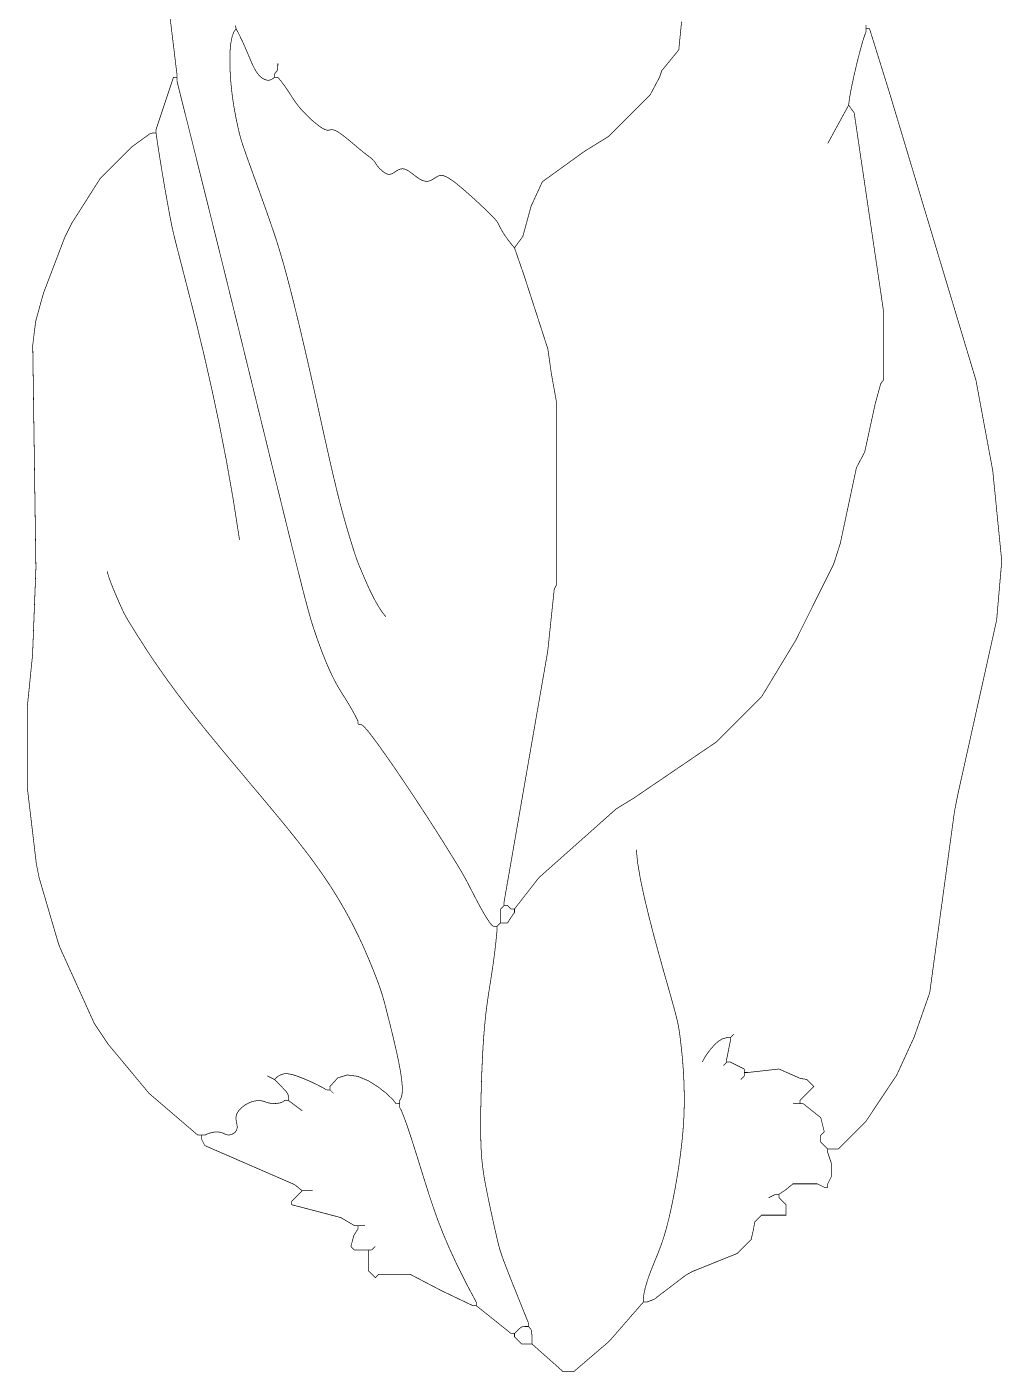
# Model space of a CAD drawing. Extents: x 527 to 591, y -36 to 65.
# Drawn here: x 548.41 to 576.43, y -35.71 to 2.95 of the extents above; entities that cross this region are included whole.
import ezdxf

# ---------------------------------------------------------------- set-up
doc = ezdxf.new("R2010")
doc.units = 0
doc.layers.get('0').update_dxf_attribs({"linetype": 'CONTINUOUS'})

msp = doc.modelspace()

# ---------------------------------------------------------------- linework, layer by layer
at = {"color": 7, "linetype": 'CONTINUOUS', "const_width": 0.02}
for points in [[(552.72, 1.601), (552.684, 1.892), (552.32, 4.901)], [(562.12, -22.299), (562.12, -22.199), (563.374, -14.996), (563.562, -13.205), (563.62, -13.099), (563.62, -7.799), (563.477, -7.005), (563.378, -6.305), (562.7, -4.209), (562.42, -3.399), (562.66, -3.069), (562.9, -2.189), (562.94, -2.109), (563.22, -1.499), (564.435, -0.622), (565.12, -0.199), (566.32, 1.001), (566.59, 1.511), (566.65, 1.691), (567.14, 2.291), (567.22, 3.101)], [(558.72, -13.999), (558.617, -13.868), (558.519, -13.717), (558.424, -13.554), (558.336, -13.384), (558.253, -13.215), (558.179, -13.052), (558.114, -12.903), (558.059, -12.774), (558.014, -12.669), (557.979, -12.585), (557.949, -12.514), (557.924, -12.451), (557.9, -12.388), (557.876, -12.319), (557.848, -12.237), (557.815, -12.136), (557.775, -12.011), (557.728, -11.861), (557.674, -11.685), (557.614, -11.485), (557.549, -11.261), (557.481, -11.013), (557.408, -10.741), (557.333, -10.446), (557.256, -10.129), (557.176, -9.791), (557.095, -9.435), (557.012, -9.063), (556.926, -8.679), (556.839, -8.283), (556.75, -7.88), (556.659, -7.47), (556.567, -7.058), (556.473, -6.647), (556.379, -6.24), (556.286, -5.842), (556.194, -5.458), (556.104, -5.091), (556.018, -4.745), (555.936, -4.425), (555.858, -4.133), (555.784, -3.865), (555.712, -3.617), (555.642, -3.384), (555.571, -3.159), (555.498, -2.94), (555.423, -2.719), (555.344, -2.492), (555.261, -2.256), (555.174, -2.014), (555.087, -1.771), (555, -1.532), (554.916, -1.301), (554.838, -1.083), (554.766, -0.884), (554.704, -0.708), (554.652, -0.559), (554.609, -0.432), (554.574, -0.323), (554.546, -0.227), (554.521, -0.137), (554.5, -0.049), (554.479, 0.043), (554.457, 0.143), (554.433, 0.257), (554.407, 0.385), (554.381, 0.527), (554.354, 0.682), (554.328, 0.85), (554.304, 1.031), (554.282, 1.226), (554.264, 1.433), (554.25, 1.651), (554.241, 1.873), (554.241, 2.094), (554.25, 2.305), (554.271, 2.498), (554.305, 2.667), (554.354, 2.803), (554.42, 2.901)], [(554.42, 2.901), (554.398, 2.991)], [(554.42, 2.901), (554.514, 2.717), (554.595, 2.548), (554.666, 2.394), (554.727, 2.254), (554.78, 2.127), (554.828, 2.014), (554.871, 1.912), (554.912, 1.823), (554.952, 1.745), (554.991, 1.678), (555.03, 1.621), (555.069, 1.572), (555.107, 1.532), (555.144, 1.499), (555.182, 1.472), (555.22, 1.451), (555.257, 1.434), (555.295, 1.423), (555.332, 1.418), (555.37, 1.419), (555.407, 1.428), (555.445, 1.444), (555.482, 1.468), (555.52, 1.501)], [(570.72, -27.999), (571.22, -28.399), (571.32, -28.799), (571.22, -28.899), (571.22, -29.099), (571.42, -29.299), (571.72, -29.299), (572.52, -28.499), (573.196, -27.481), (573.397, -27.184), (573.9, -26.089), (574.35, -24.809), (575.06, -19.606), (575.158, -19.107), (576.273, -14.097), (576.42, -12.399), (576.16, -9.793), (575.679, -7.206), (573.184, 1.092), (572.62, 2.901), (572.52, 2.901)], [(572.02, 0.701), (572.049, 0.928), (572.104, 1.221), (572.175, 1.553), (572.255, 1.894), (572.337, 2.218), (572.413, 2.496), (572.477, 2.699), (572.52, 2.801)], [(572.52, 2.801), (572.52, 3.001)], [(552.72, 1.401), (552.72, 1.601)], [(555.52, 1.601), (555.553, 1.634), (555.577, 1.662), (555.595, 1.687), (555.607, 1.713), (555.614, 1.744), (555.618, 1.783), (555.619, 1.834), (555.62, 1.901)], [(555.52, 1.501), (555.52, 1.601)], [(552.72, 1.501), (552.62, 1.501), (552.12, 0.001), (552.12, -0.099), (552.02, -0.099), (551.939, -0.124), (551.42, -0.499), (550.52, -1.399), (549.7, -2.689), (549.5, -3.089), (548.89, -4.689), (548.855, -4.808), (548.663, -5.505), (548.577, -6.194), (548.668, -12.601), (548.572, -15.097), (548.42, -16.599), (548.42, -18.899), (548.681, -21.107), (548.758, -21.492), (549.29, -23.309), (549.35, -23.489), (550.343, -25.684), (550.743, -26.284), (551.92, -27.699), (553.32, -28.899), (553.52, -28.899)], [(557.92, -16.999), (557.835, -16.829), (557.751, -16.674), (557.667, -16.53), (557.584, -16.394), (557.501, -16.263), (557.419, -16.13), (557.338, -15.994), (557.258, -15.849), (557.179, -15.693), (557.102, -15.528), (557.027, -15.356), (556.955, -15.18), (556.885, -15.003), (556.82, -14.826), (556.757, -14.654), (556.7, -14.488), (556.645, -14.326), (556.588, -14.146), (556.523, -13.919), (556.44, -13.617), (556.335, -13.214), (556.2, -12.68), (556.027, -11.989), (555.811, -11.111), (555.545, -10.029), (555.234, -8.758), (554.883, -7.325), (554.497, -5.753), (554.083, -4.07), (553.644, -2.3), (553.188, -0.468), (552.72, 1.401)], [(555.62, 1.501), (555.52, 1.501)], [(562.42, -3.399), (562.324, -3.286), (562.243, -3.183), (562.176, -3.091), (562.12, -3.009), (562.075, -2.937), (562.039, -2.873), (562.01, -2.819), (561.987, -2.772), (561.969, -2.733), (561.951, -2.699), (561.932, -2.665), (561.907, -2.629), (561.873, -2.588), (561.828, -2.538), (561.768, -2.476), (561.69, -2.398), (561.591, -2.302), (561.475, -2.193), (561.348, -2.074), (561.214, -1.951), (561.077, -1.829), (560.943, -1.713), (560.817, -1.607), (560.703, -1.516), (560.605, -1.445), (560.522, -1.391), (560.453, -1.354), (560.395, -1.331), (560.346, -1.319), (560.304, -1.317), (560.269, -1.322), (560.236, -1.333), (560.206, -1.347), (560.176, -1.363), (560.148, -1.381), (560.091, -1.418), (560.063, -1.436), (560.033, -1.452), (560.003, -1.466), (559.971, -1.477), (559.937, -1.484), (559.901, -1.487), (559.863, -1.485), (559.823, -1.477), (559.78, -1.464), (559.735, -1.443), (559.686, -1.416), (559.635, -1.381), (559.581, -1.341), (559.526, -1.299), (559.47, -1.256), (559.413, -1.215), (559.358, -1.179), (559.304, -1.151), (559.253, -1.133), (559.204, -1.126), (559.159, -1.13), (559.116, -1.142), (559.076, -1.16), (559.038, -1.182), (559.002, -1.205), (558.968, -1.229), (558.936, -1.249), (558.906, -1.266), (558.876, -1.277), (558.848, -1.284), (558.82, -1.287), (558.791, -1.284), (558.763, -1.277), (558.733, -1.266), (558.703, -1.249), (558.671, -1.228), (558.638, -1.204), (558.606, -1.176), (558.574, -1.147), (558.543, -1.117), (558.515, -1.088), (558.491, -1.059), (558.47, -1.033), (558.453, -1.009), (558.44, -0.988), (558.429, -0.969), (558.418, -0.95), (558.407, -0.933), (558.395, -0.914), (558.379, -0.895), (558.359, -0.875), (558.334, -0.852), (558.303, -0.826), (558.266, -0.797), (558.223, -0.764), (558.175, -0.726), (558.121, -0.684), (558.061, -0.637), (557.995, -0.584), (557.923, -0.525), (557.848, -0.461), (557.77, -0.396), (557.692, -0.33), (557.615, -0.267), (557.541, -0.207), (557.472, -0.153), (557.409, -0.108), (557.355, -0.072), (557.308, -0.045), (557.268, -0.026), (557.233, -0.014), (557.204, -0.007), (557.179, -0.004), (557.158, -0.004), (557.14, -0.006), (557.123, -0.009), (557.108, -0.012), (557.093, -0.015), (557.079, -0.017), (557.064, -0.018), (557.049, -0.018), (557.032, -0.017), (557.014, -0.013), (556.993, -0.007), (556.969, 0.002), (556.941, 0.015), (556.909, 0.033), (556.873, 0.056), (556.831, 0.084), (556.783, 0.12), (556.729, 0.162), (556.669, 0.212), (556.602, 0.269), (556.532, 0.333), (556.46, 0.402), (556.387, 0.476), (556.314, 0.553), (556.244, 0.634), (556.178, 0.717), (556.116, 0.802), (556.058, 0.89), (555.999, 0.98), (555.938, 1.074), (555.873, 1.172), (555.799, 1.276), (555.716, 1.385), (555.62, 1.501)], [(562.42, -22.399), (563.12, -21.499), (565.341, -19.524), (565.835, -19.222), (568.22, -17.599), (569.52, -16.299), (570.497, -14.684), (571.59, -12.489), (571.781, -11.892), (572.244, -9.719), (572.483, -9.263), (572.781, -7.892), (572.94, -7.309), (573.02, -7.199), (573.02, -5.199), (572.18, 0.481), (572.02, 0.701), (571.42, -0.399)], [(554.52, -11.799), (554.336, -10.62), (554.137, -9.493), (553.929, -8.43), (553.718, -7.441), (553.513, -6.537), (553.318, -5.727), (553.142, -5.023), (552.992, -4.435), (552.871, -3.967), (552.778, -3.605), (552.707, -3.328), (552.653, -3.115), (552.613, -2.944), (552.58, -2.797), (552.55, -2.651), (552.518, -2.486), (552.481, -2.285), (552.438, -2.049), (552.39, -1.781), (552.339, -1.484), (552.285, -1.164), (552.23, -0.824), (552.174, -0.468), (552.12, -0.099)], [(559.12, -27.899), (559.152, -27.852), (559.176, -27.787), (559.191, -27.703), (559.196, -27.6), (559.193, -27.478), (559.181, -27.338), (559.16, -27.179), (559.131, -27.001), (559.094, -26.806), (559.051, -26.598), (559.003, -26.382), (558.952, -26.165), (558.901, -25.951), (558.851, -25.747), (558.803, -25.559), (558.76, -25.391), (558.724, -25.247), (558.692, -25.125), (558.663, -25.018), (558.636, -24.921), (558.608, -24.829), (558.577, -24.736), (558.543, -24.636), (558.503, -24.525), (558.455, -24.398), (558.401, -24.256), (558.339, -24.101), (558.271, -23.935), (558.198, -23.761), (558.119, -23.579), (558.036, -23.393), (557.948, -23.205), (557.855, -23.016), (557.759, -22.826), (557.658, -22.635), (557.553, -22.443), (557.442, -22.25), (557.326, -22.056), (557.204, -21.859), (557.076, -21.661), (556.941, -21.46), (556.797, -21.254), (556.641, -21.037), (556.47, -20.808), (556.28, -20.561), (556.068, -20.294), (555.833, -20.002), (555.569, -19.682), (555.278, -19.331), (554.962, -18.956), (554.631, -18.562), (554.291, -18.156), (553.949, -17.745), (553.613, -17.335), (553.289, -16.933), (552.986, -16.547), (552.709, -16.181), (552.458, -15.838), (552.233, -15.52), (552.033, -15.229), (551.859, -14.966), (551.708, -14.733), (551.58, -14.532), (551.476, -14.364), (551.392, -14.23), (551.327, -14.124), (551.277, -14.038), (551.236, -13.966), (551.201, -13.9), (551.169, -13.833), (551.134, -13.758), (551.094, -13.668), (551.045, -13.557), (550.989, -13.43), (550.931, -13.293), (550.873, -13.154), (550.82, -13.018), (550.774, -12.893), (550.739, -12.784), (550.72, -12.699)], [(558.02, -17.099), (557.987, -17.099), (557.962, -17.098), (557.944, -17.094), (557.932, -17.087), (557.925, -17.075), (557.921, -17.057), (557.92, -17.032), (557.92, -16.999)], [(561.82, -22.899), (561.771, -22.869), (561.703, -22.785), (561.62, -22.66), (561.528, -22.506), (561.432, -22.335), (561.337, -22.158), (561.248, -21.988), (561.17, -21.837), (561.106, -21.713), (561.053, -21.612), (561.007, -21.526), (560.964, -21.448), (560.919, -21.368), (560.867, -21.28), (560.804, -21.176), (560.726, -21.048), (560.628, -20.889), (560.511, -20.7), (560.376, -20.483), (560.223, -20.24), (560.053, -19.974), (559.867, -19.685), (559.666, -19.377), (559.45, -19.051), (559.223, -18.711), (558.991, -18.37), (558.763, -18.041), (558.55, -17.741), (558.36, -17.482), (558.202, -17.279), (558.085, -17.147), (558.02, -17.099)], [(566.12, -33.599), (566.141, -33.45), (566.175, -33.296), (566.219, -33.141), (566.27, -32.984), (566.327, -32.829), (566.387, -32.675), (566.448, -32.525), (566.507, -32.381), (566.563, -32.242), (566.615, -32.104), (566.665, -31.964), (566.714, -31.814), (566.763, -31.651), (566.812, -31.469), (566.863, -31.264), (566.916, -31.029), (566.971, -30.762), (567.028, -30.467), (567.084, -30.149), (567.138, -29.812), (567.187, -29.464), (567.229, -29.108), (567.263, -28.75), (567.286, -28.397), (567.297, -28.052), (567.297, -27.719), (567.289, -27.402), (567.275, -27.103), (567.255, -26.827), (567.233, -26.576), (567.209, -26.353), (567.187, -26.162), (567.167, -26.002), (567.147, -25.862), (567.122, -25.726), (567.09, -25.579), (567.047, -25.406), (566.989, -25.192), (566.913, -24.92), (566.816, -24.577), (566.696, -24.153), (566.559, -23.664), (566.416, -23.136), (566.275, -22.589), (566.146, -22.049), (566.037, -21.539), (565.959, -21.081), (565.92, -20.699)], [(561.92, -22.899), (562.02, -22.799)], [(562.82, -34.299), (562.564, -33.664), (562.368, -33.175), (562.224, -32.808), (562.12, -32.538), (562.049, -32.34), (562, -32.19), (561.965, -32.063), (561.934, -31.935), (561.899, -31.787), (561.86, -31.617), (561.819, -31.433), (561.776, -31.237), (561.732, -31.036), (561.689, -30.834), (561.649, -30.636), (561.611, -30.448), (561.577, -30.273), (561.548, -30.107), (561.523, -29.947), (561.502, -29.789), (561.484, -29.628), (561.47, -29.459), (561.46, -29.278), (561.453, -29.081), (561.448, -28.866), (561.447, -28.633), (561.448, -28.387), (561.451, -28.131), (561.457, -27.869), (561.464, -27.604), (561.472, -27.34), (561.481, -27.08), (561.492, -26.827), (561.504, -26.58), (561.517, -26.339), (561.533, -26.103), (561.551, -25.869), (561.573, -25.636), (561.597, -25.405), (561.626, -25.172), (561.66, -24.938), (561.696, -24.699), (561.735, -24.452), (561.774, -24.194), (561.814, -23.923), (561.852, -23.635), (561.887, -23.328), (561.92, -22.999)], [(561.92, -22.899), (561.82, -22.899)], [(561.92, -22.999), (561.92, -22.899)], [(567.82, -26.799), (567.843, -26.743), (567.895, -26.652), (567.971, -26.538), (568.065, -26.416), (568.172, -26.297), (568.286, -26.196), (568.404, -26.126), (568.52, -26.099)], [(568.72, -25.999), (568.62, -26.099), (568.62, -26.199), (568.52, -26.699), (568.52, -26.799), (568.62, -26.799), (569.02, -26.999)], [(568.62, -26.099), (568.52, -26.099)], [(568.42, -26.899), (568.52, -26.799)], [(569.02, -27.199), (569.02, -26.999)], [(569.02, -27.099), (569.12, -27.099), (570.02, -26.999), (570.63, -27.269), (570.82, -27.299), (571.02, -27.499), (570.62, -27.899), (570.62, -27.999)], [(555.52, -27.299), (555.32, -27.199)], [(557.02, -27.599), (556.939, -27.551), (556.842, -27.499), (556.733, -27.443), (556.616, -27.387), (556.495, -27.333), (556.374, -27.281), (556.256, -27.234), (556.147, -27.194), (556.049, -27.163), (555.96, -27.143), (555.879, -27.133), (555.804, -27.136), (555.733, -27.153), (555.663, -27.185), (555.593, -27.233), (555.52, -27.299)], [(555.92, -27.799), (555.919, -27.766), (555.913, -27.735), (555.898, -27.703), (555.87, -27.662), (555.822, -27.607), (555.751, -27.532), (555.652, -27.432), (555.52, -27.299)], [(559.02, -27.999), (558.93, -27.884), (558.751, -27.71), (558.506, -27.516), (558.22, -27.337), (557.914, -27.209), (557.613, -27.17), (557.341, -27.254), (557.12, -27.499)], [(568.92, -27.299), (569.02, -27.199)], [(555.92, -27.899), (555.92, -27.799)], [(557.12, -27.599), (557.02, -27.599)], [(557.12, -27.599), (557.12, -27.499)], [(557.22, -27.699), (557.12, -27.599)], [(553.52, -28.899), (553.592, -28.866), (553.66, -28.842), (553.723, -28.825), (553.781, -28.814), (553.834, -28.809), (553.882, -28.808), (553.924, -28.811), (553.961, -28.816), (553.993, -28.823), (554.02, -28.831), (554.044, -28.84), (554.064, -28.849), (554.083, -28.859), (554.101, -28.868), (554.118, -28.876), (554.136, -28.883), (554.156, -28.888), (554.177, -28.892), (554.199, -28.893), (554.222, -28.893), (554.245, -28.89), (554.27, -28.885), (554.295, -28.877), (554.32, -28.866), (554.344, -28.852), (554.369, -28.835), (554.391, -28.814), (554.411, -28.791), (554.428, -28.764), (554.441, -28.735), (554.45, -28.702), (554.453, -28.666), (554.45, -28.627), (554.443, -28.585), (554.434, -28.541), (554.426, -28.495), (554.42, -28.448), (554.418, -28.399), (554.423, -28.349), (554.436, -28.299), (554.46, -28.249), (554.494, -28.2), (554.535, -28.153), (554.582, -28.108), (554.634, -28.066), (554.689, -28.027), (554.746, -27.994), (554.803, -27.966), (554.858, -27.944), (554.912, -27.928), (554.963, -27.916), (555.011, -27.91), (555.057, -27.907), (555.098, -27.907), (555.136, -27.911), (555.17, -27.916), (555.199, -27.923), (555.225, -27.931), (555.249, -27.94), (555.274, -27.949), (555.3, -27.959), (555.329, -27.968), (555.363, -27.976), (555.403, -27.983), (555.45, -27.988), (555.503, -27.991), (555.56, -27.99), (555.618, -27.985), (555.675, -27.974), (555.729, -27.957), (555.778, -27.932), (555.82, -27.899)], [(555.92, -27.899), (555.82, -27.899)], [(556.32, -28.199), (555.92, -27.899)], [(559.12, -27.999), (559.02, -27.999)], [(559.12, -28.099), (559.12, -27.899)], [(561.32, -33.699), (561.016, -33.127), (560.76, -32.613), (560.546, -32.148), (560.365, -31.723), (560.212, -31.329), (560.08, -30.957), (559.961, -30.6), (559.85, -30.247), (559.739, -29.893), (559.631, -29.545), (559.526, -29.211), (559.426, -28.902), (559.334, -28.627), (559.251, -28.395), (559.179, -28.216), (559.12, -28.099)], [(570.42, -27.999), (570.72, -27.999)], [(553.42, -28.899), (553.42, -28.999), (553.52, -29.199), (556.104, -30.322), (556.32, -30.499), (556.02, -30.799), (556.02, -30.899), (557.43, -31.269), (557.82, -31.499), (558.12, -31.499)], [(571.42, -29.299), (571.42, -29.399), (571.52, -29.699), (571.52, -30.099), (571.42, -30.299), (571.42, -30.399), (571.32, -30.399), (571.12, -30.299), (570.42, -30.299), (570.204, -30.476), (570.02, -30.599), (570.02, -30.699), (570.22, -30.899), (570.22, -31.199), (569.52, -31.199), (569.32, -31.399), (569.29, -31.589), (569.22, -31.899), (568.82, -32.299), (567.53, -32.819), (567.341, -32.924), (566.43, -33.619), (566.22, -33.699), (566.12, -33.699), (565.144, -34.821), (564.12, -35.699), (563.82, -35.699), (562.92, -34.899), (562.62, -34.899), (562.42, -34.699), (562.42, -34.599), (562.32, -34.599), (561.32, -33.799), (561.22, -33.799), (560.335, -33.376), (559.42, -32.899), (558.52, -32.899), (558.42, -32.999), (558.22, -32.799), (558.22, -32.199)], [(556.62, -30.499), (556.32, -30.499)], [(569.72, -30.699), (569.92, -30.599)], [(570.02, -30.599), (569.92, -30.599)], [(557.92, -31.499), (557.92, -31.599), (557.8, -31.789), (557.72, -32.099), (557.82, -32.199), (558.32, -32.199)], [(558.32, -32.199), (558.42, -32.099)], [(566.12, -33.699), (566.12, -33.599)], [(561.32, -33.799), (561.32, -33.699)], [(562.42, -34.599), (562.486, -34.533), (562.537, -34.484), (562.576, -34.448), (562.607, -34.424), (562.633, -34.41), (562.659, -34.402), (562.686, -34.4), (562.72, -34.399)], [(562.82, -34.399), (562.72, -34.399)], [(562.82, -34.399), (562.82, -34.299)], [(562.92, -34.799), (562.919, -34.7), (562.918, -34.624), (562.914, -34.567), (562.907, -34.524), (562.895, -34.491), (562.877, -34.462), (562.853, -34.433), (562.82, -34.399)], [(562.92, -34.899), (562.92, -34.799)]]:
    msp.add_lwpolyline(points, dxfattribs=at)
msp.add_lwpolyline([(562.42, -22.399), (562.32, -22.399), (562.22, -22.299), (562.12, -22.299), (562.02, -22.399), (562.02, -22.799), (562.22, -22.799), (562.34, -22.609), (562.42, -22.499)], close=True, dxfattribs=at)

doc.saveas('drawing.dxf')
